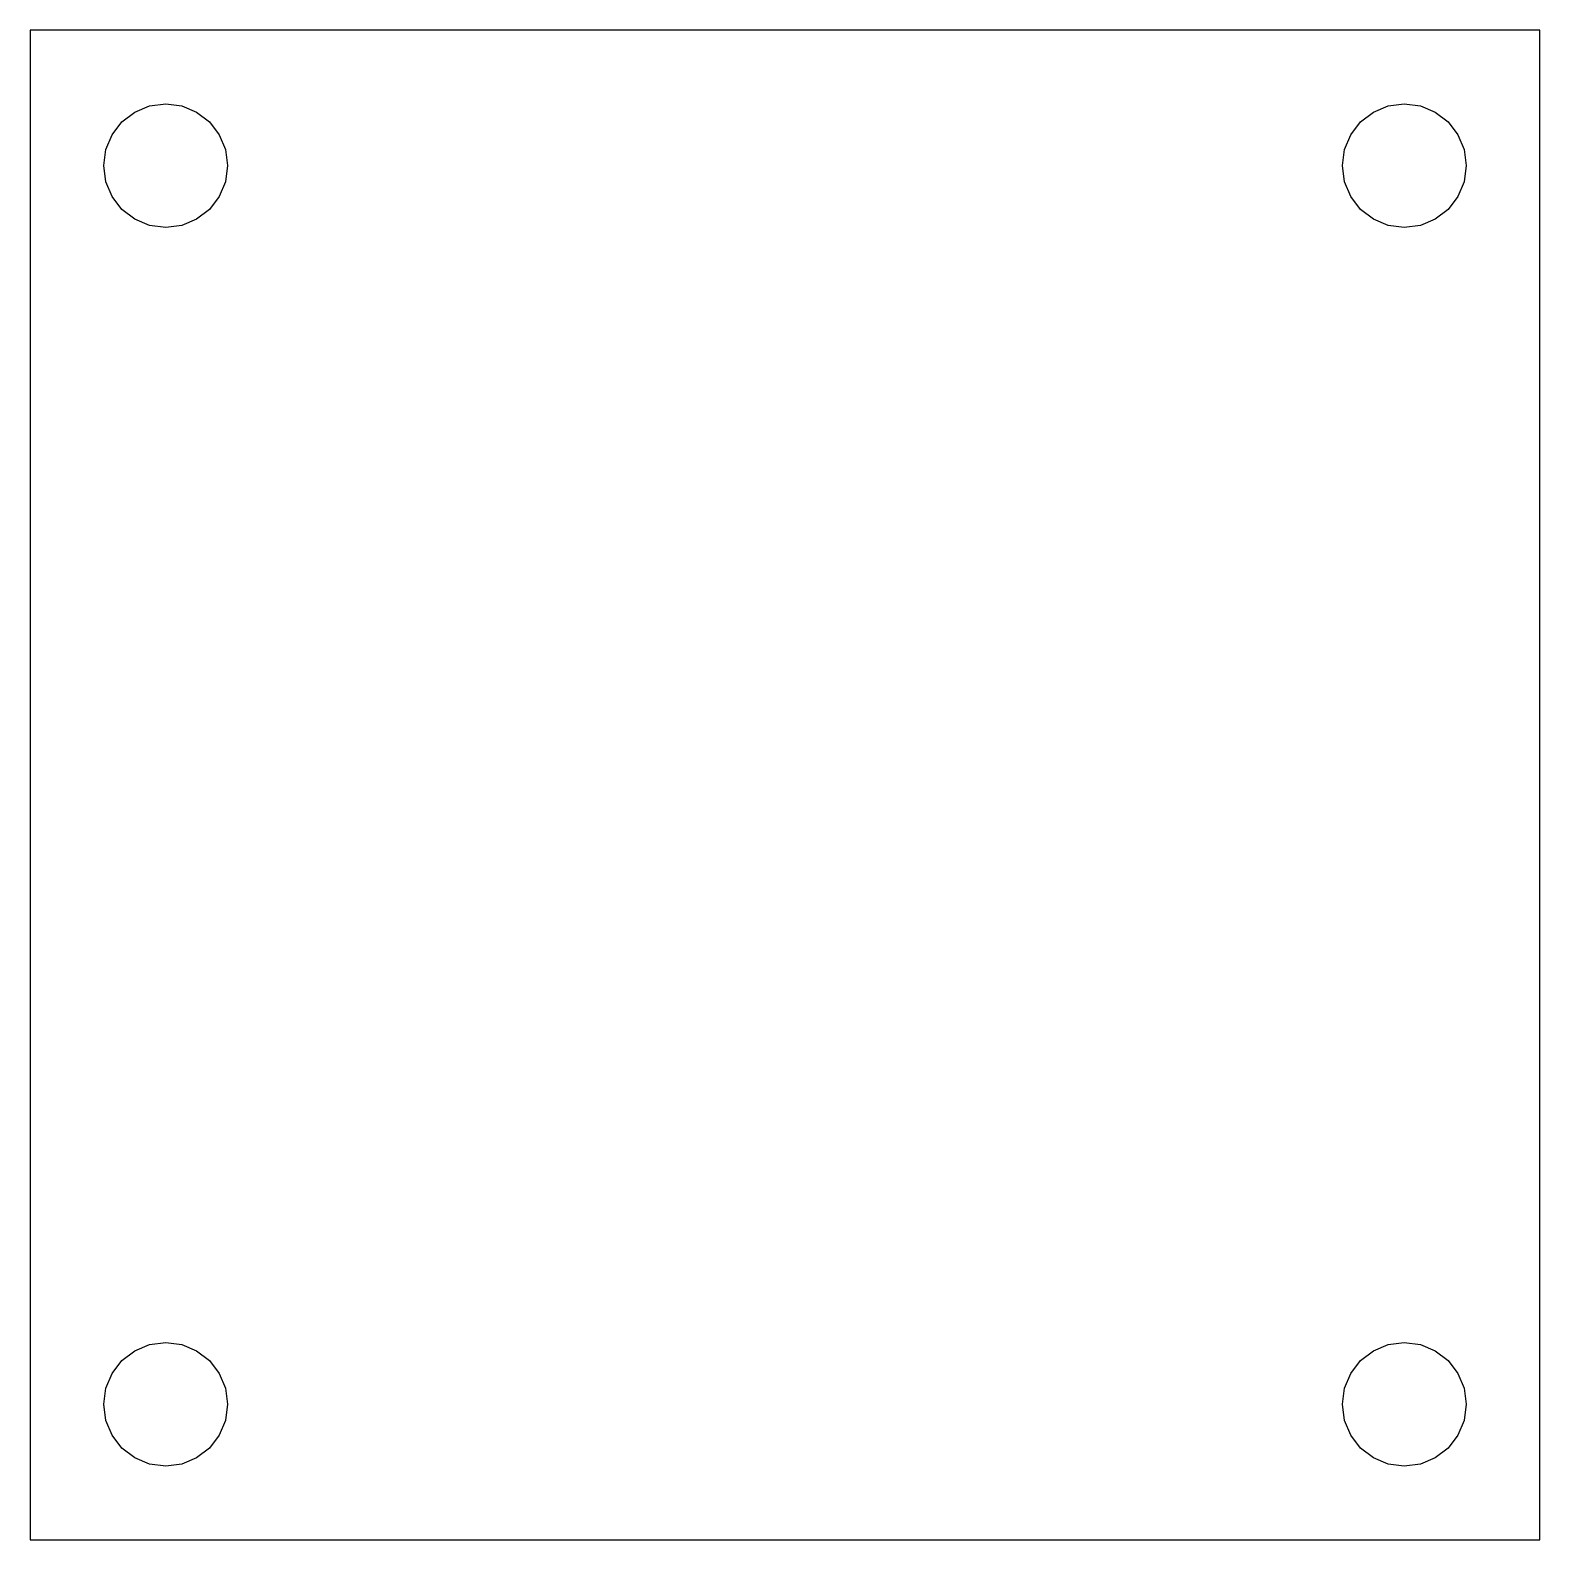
# Model space of a CAD drawing. Header units: metres. Extents: x 1206.6 to 1245.6, y 747.3 to 786.3.
import ezdxf

# ---------------------------------------------------------------- set-up
doc = ezdxf.new("R2010")
doc.units = ezdxf.units.M

msp = doc.modelspace()

# ---------------------------------------------------------------- linework, layer by layer
at = {"layer": 'GROUP0'}
for p, q in [((1206.637, 786.328), (1206.637, 747.328, 0)), ((1245.637, 786.328), (1206.637, 786.328)), ((1245.637, 747.328, 0), (1245.637, 786.328)), ((1209.337, 784.213, 0), (1209.723, 784.373, 0)), ((1209.723, 784.373, 0), (1210.137, 784.428, 0)), ((1210.137, 784.428, 0), (1210.551, 784.373, 0)), ((1210.551, 784.373, 0), (1210.937, 784.213, 0)), ((1241.337, 784.213, 0), (1241.723, 784.373, 0)), ((1241.723, 784.373, 0), (1242.137, 784.428, 0)), ((1242.137, 784.428, 0), (1242.551, 784.373, 0)), ((1242.551, 784.373, 0), (1242.937, 784.213, 0)), ((1208.751, 783.628, 0), (1209.006, 783.959, 0)), ((1209.006, 783.959, 0), (1209.337, 784.213, 0)), ((1210.937, 784.213, 0), (1211.268, 783.959, 0)), ((1211.268, 783.959, 0), (1211.523, 783.628, 0)), ((1240.751, 783.628, 0), (1241.006, 783.959, 0)), ((1241.006, 783.959, 0), (1241.337, 784.213, 0)), ((1242.937, 784.213, 0), (1243.268, 783.959, 0)), ((1243.268, 783.959, 0), (1243.523, 783.628, 0)), ((1208.592, 783.242, 0), (1208.751, 783.628, 0)), ((1211.523, 783.628, 0), (1211.683, 783.242, 0)), ((1240.592, 783.242, 0), (1240.751, 783.628, 0)), ((1243.523, 783.628, 0), (1243.683, 783.242, 0)), ((1208.537, 782.828, 0), (1208.592, 783.242, 0)), ((1211.683, 783.242, 0), (1211.737, 782.828, 0)), ((1240.537, 782.828, 0), (1240.592, 783.242, 0)), ((1243.683, 783.242, 0), (1243.737, 782.828, 0)), ((1208.592, 782.414, 0), (1208.537, 782.828, 0)), ((1211.737, 782.828, 0), (1211.683, 782.414, 0)), ((1240.592, 782.414, 0), (1240.537, 782.828, 0)), ((1243.737, 782.828, 0), (1243.683, 782.414, 0)), ((1208.751, 782.028, 0), (1208.592, 782.414, 0)), ((1211.683, 782.414, 0), (1211.523, 782.028, 0)), ((1240.751, 782.028, 0), (1240.592, 782.414, 0)), ((1243.683, 782.414, 0), (1243.523, 782.028, 0)), ((1209.006, 781.696, 0), (1208.751, 782.028, 0)), ((1211.523, 782.028, 0), (1211.268, 781.696, 0)), ((1241.006, 781.696, 0), (1240.751, 782.028, 0)), ((1243.523, 782.028, 0), (1243.268, 781.696, 0)), ((1209.337, 781.442, 0), (1209.006, 781.696, 0)), ((1211.268, 781.696, 0), (1210.937, 781.442, 0)), ((1241.337, 781.442, 0), (1241.006, 781.696, 0)), ((1243.268, 781.696, 0), (1242.937, 781.442, 0)), ((1209.723, 781.282, 0), (1209.337, 781.442, 0)), ((1210.137, 781.228, 0), (1209.723, 781.282, 0)), ((1210.551, 781.282, 0), (1210.137, 781.228, 0)), ((1210.937, 781.442, 0), (1210.551, 781.282, 0)), ((1241.723, 781.282, 0), (1241.337, 781.442, 0)), ((1242.137, 781.228, 0), (1241.723, 781.282, 0)), ((1242.551, 781.282, 0), (1242.137, 781.228, 0)), ((1242.937, 781.442, 0), (1242.551, 781.282, 0)), ((1209.337, 752.213, 0), (1209.723, 752.373, 0)), ((1209.723, 752.373, 0), (1210.137, 752.428, 0)), ((1210.137, 752.428, 0), (1210.551, 752.373, 0)), ((1210.551, 752.373, 0), (1210.937, 752.213, 0)), ((1241.337, 752.213, 0), (1241.723, 752.373, 0)), ((1241.723, 752.373, 0), (1242.137, 752.428, 0)), ((1242.137, 752.428, 0), (1242.551, 752.373, 0)), ((1242.551, 752.373, 0), (1242.937, 752.213, 0)), ((1208.751, 751.628, 0), (1209.006, 751.959, 0)), ((1209.006, 751.959, 0), (1209.337, 752.213, 0)), ((1210.937, 752.213, 0), (1211.268, 751.959, 0)), ((1211.268, 751.959, 0), (1211.523, 751.628, 0)), ((1240.751, 751.628, 0), (1241.006, 751.959, 0)), ((1241.006, 751.959, 0), (1241.337, 752.213, 0)), ((1242.937, 752.213, 0), (1243.268, 751.959, 0)), ((1243.268, 751.959, 0), (1243.523, 751.628, 0)), ((1208.592, 751.242, 0), (1208.751, 751.628, 0)), ((1211.523, 751.628, 0), (1211.683, 751.242, 0)), ((1240.592, 751.242, 0), (1240.751, 751.628, 0)), ((1243.523, 751.628, 0), (1243.683, 751.242, 0)), ((1208.537, 750.828, 0), (1208.592, 751.242, 0)), ((1211.683, 751.242, 0), (1211.737, 750.828, 0)), ((1240.537, 750.828, 0), (1240.592, 751.242, 0)), ((1243.683, 751.242, 0), (1243.737, 750.828, 0)), ((1208.592, 750.414, 0), (1208.537, 750.828, 0)), ((1211.737, 750.828, 0), (1211.683, 750.414, 0)), ((1240.592, 750.414, 0), (1240.537, 750.828, 0)), ((1243.737, 750.828, 0), (1243.683, 750.414, 0)), ((1208.751, 750.028, 0), (1208.592, 750.414, 0)), ((1211.683, 750.414, 0), (1211.523, 750.028, 0)), ((1240.751, 750.028, 0), (1240.592, 750.414, 0)), ((1243.683, 750.414, 0), (1243.523, 750.028, 0)), ((1209.006, 749.696, 0), (1208.751, 750.028, 0)), ((1211.523, 750.028, 0), (1211.268, 749.696, 0)), ((1241.006, 749.696, 0), (1240.751, 750.028, 0)), ((1243.523, 750.028, 0), (1243.268, 749.696, 0)), ((1209.337, 749.442, 0), (1209.006, 749.696, 0)), ((1211.268, 749.696, 0), (1210.937, 749.442, 0)), ((1241.337, 749.442, 0), (1241.006, 749.696, 0)), ((1243.268, 749.696, 0), (1242.937, 749.442, 0)), ((1209.723, 749.282, 0), (1209.337, 749.442, 0)), ((1210.137, 749.228, 0), (1209.723, 749.282, 0)), ((1210.551, 749.282, 0), (1210.137, 749.228, 0)), ((1210.937, 749.442, 0), (1210.551, 749.282, 0)), ((1241.723, 749.282, 0), (1241.337, 749.442, 0)), ((1242.137, 749.228, 0), (1241.723, 749.282, 0)), ((1242.551, 749.282, 0), (1242.137, 749.228, 0)), ((1242.937, 749.442, 0), (1242.551, 749.282, 0)), ((1206.637, 747.328, 0), (1245.637, 747.328, 0))]:
    msp.add_line(p, q, dxfattribs=at)

doc.saveas('drawing.dxf')
